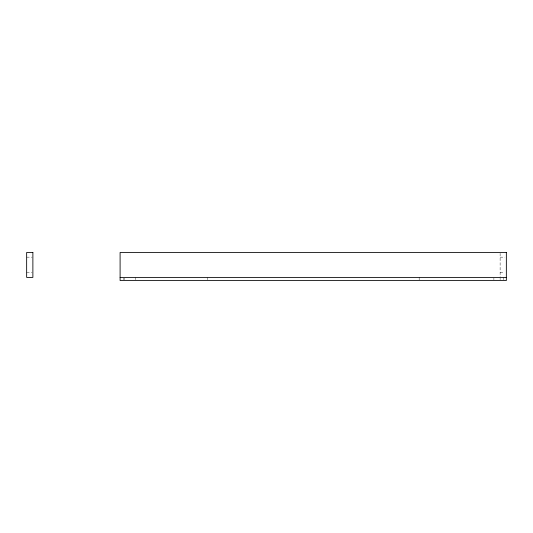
<?xml version="1.0" encoding="UTF-8"?>
<svg xmlns="http://www.w3.org/2000/svg" width="533" height="533" viewBox="0 0 533 533"><rect width="100%" height="100%" fill="white"/><g stroke="black" fill="none" stroke-linecap="round" stroke-linejoin="round"><path stroke-width="0.4" stroke-dasharray="2.67 2" d="M26.65 257.153L32.1 257.159M500.121 257.159L504.791 257.153M26.65 272.729L32.1 272.729M500.121 272.729L504.791 272.729M503.232 277.4L503.232 279.738M500.121 253.315L500.121 277.4M500.121 278.179L500.121 279.738M493.891 278.179L493.891 279.738M207.37 277.4L207.37 279.738M135.249 277.4L135.249 279.738M124.562 278.179L124.562 279.738M123.216 278.179L123.216 279.738M419.158 279.738L419.158 277.4L419.131 279.738"/><path stroke-width="0.8" d="M120.098 277.4L506.35 277.4M32.879 252.482L26.65 252.482L26.65 277.4L32.879 277.4L32.879 252.482M506.35 252.482L120.098 252.482L120.098 280.518L506.35 280.518L506.35 252.482"/></g></svg>
